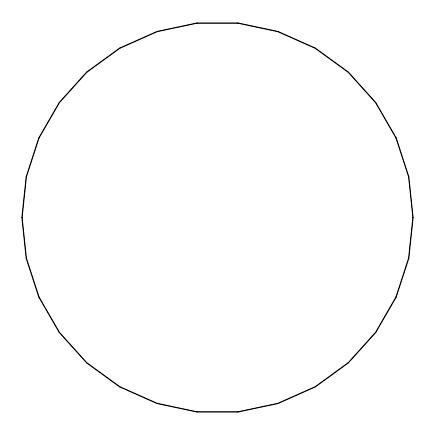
<?xml version="1.0" encoding="UTF-8"?>
<svg xmlns="http://www.w3.org/2000/svg" width="435" height="435" viewBox="0 0 435 435"><rect width="100%" height="100%" fill="white"/><g stroke="black" fill="none" stroke-linecap="round" stroke-linejoin="round"><path stroke-width="0.65" d="M21.75 217.5L26.029 176.8L38.672 137.879L59.133 102.442L86.516 72.031L119.625 47.975L157.008 31.331L197.039 22.821L237.961 22.821L277.992 31.331L315.375 47.975L348.484 72.031L375.867 102.442L396.328 137.879L408.971 176.8L413.25 217.5L408.971 258.2L396.328 297.121L375.867 332.558L348.484 362.969L315.375 387.025L277.992 403.669L237.961 412.179L197.039 412.179L157.008 403.669L119.625 387.025L86.516 362.969L59.133 332.558L38.672 297.121L26.029 258.2L21.75 217.5L22.256 217.5L26.524 258.091L39.134 296.915L59.546 332.264L86.859 362.594L119.875 386.584L157.166 403.191L197.093 411.673L237.907 411.673L277.834 403.191L315.125 386.584L348.141 362.594L375.454 332.264L395.866 296.915L408.476 258.091L412.744 217.5L408.476 176.909L395.866 138.085L375.454 102.736L348.141 72.406L315.125 48.416L277.834 31.809L237.907 23.327L197.093 23.327L157.166 31.809L119.875 48.416L86.859 72.406L59.546 102.736L39.134 138.085L26.524 176.909L22.256 217.5M197.039 412.179L197.093 411.673M237.907 23.327L237.961 22.821M157.008 403.669L157.166 403.191M277.834 31.809L277.992 31.331M119.625 387.025L119.875 386.584M315.125 48.416L315.375 47.975M86.516 362.969L86.859 362.594M348.141 72.406L348.484 72.031M59.133 332.558L59.546 332.264M375.454 102.736L375.867 102.442M38.672 297.121L39.134 296.915M395.866 138.085L396.328 137.879M26.029 258.2L26.524 258.091M408.476 176.909L408.971 176.8M412.744 217.5L413.25 217.5M26.029 176.8L26.524 176.909M408.476 258.091L408.971 258.2M38.672 137.879L39.134 138.085M395.866 296.915L396.328 297.121M59.133 102.442L59.546 102.736M375.454 332.264L375.867 332.558M86.516 72.031L86.859 72.406M348.141 362.594L348.484 362.969M119.625 47.975L119.875 48.416M315.125 386.584L315.375 387.025M157.008 31.331L157.166 31.809M277.834 403.191L277.992 403.669M197.039 22.821L197.093 23.327M237.907 411.673L237.961 412.179"/></g></svg>
